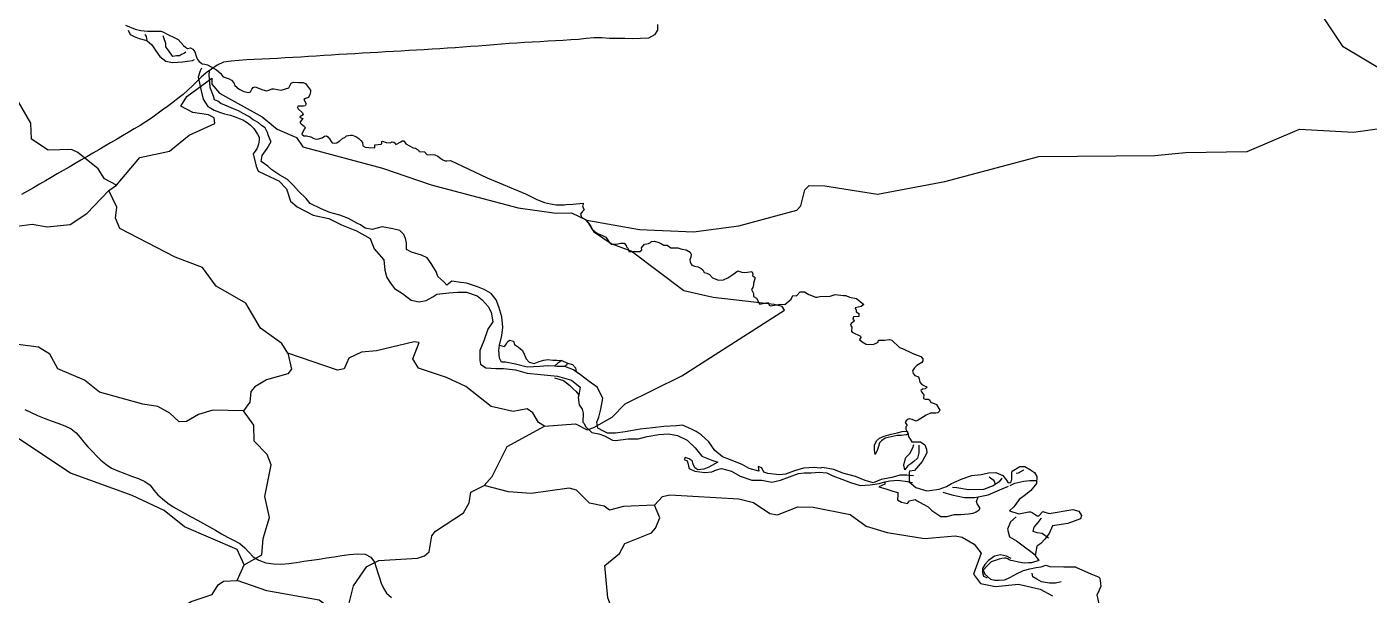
# Model space of a CAD drawing. Header units: metres. Extents: x 13.21 to 19.52, y 42.14 to 46.62.
# Drawn here: x 16.88 to 17.3293, y 46.0713 to 46.2614 of the extents above; entities that cross this region are included whole.
import ezdxf

# ---------------------------------------------------------------- set-up
doc = ezdxf.new("R2010")
doc.units = ezdxf.units.M
doc.header["$MEASUREMENT"] = 0
for name, color, linetype in [('CESTE', 5, 'Continuous'), ('hr', 9, 'Continuous'), ('PRUGE', 7, 'Continuous'), ('RIJEKE', 4, 'Continuous')]:
    doc.layers.add(name, color=color, linetype=linetype)

msp = doc.modelspace()

# ---------------------------------------------------------------- linework, layer by layer
at = {"layer": 'CESTE'}
for p, q in [((16.90745, 46.20669), (16.90997, 46.20842)), ((16.9504, 46.07614), (16.95266, 46.08143))]:
    msp.add_line(p, q, dxfattribs=at)
for points in [[(17.34021, 46.24298), (17.32055, 46.25467), (17.3065, 46.27592), (17.30043, 46.29155), (17.2991, 46.29306), (17.29159, 46.29434), (17.29114, 46.2997), (17.29312, 46.30293), (17.31777, 46.3162), (17.32501, 46.31768), (17.32698, 46.31888), (17.33239, 46.32504)], [(16.90997, 46.20842), (16.90597, 46.21056), (16.9038, 46.21387), (16.89698, 46.21931), (16.89491, 46.22035), (16.88715, 46.22011), (16.8815, 46.2238), (16.88126, 46.22919), (16.87555, 46.23922), (16.87457, 46.24456), (16.86959, 46.24868), (16.86233, 46.25011)], [(16.90997, 46.20842), (16.91782, 46.21772), (16.92777, 46.21977), (16.93429, 46.22519), (16.94293, 46.22908), (16.94263, 46.23096), (16.94076, 46.23195), (16.9355, 46.23271), (16.93152, 46.23481), (16.9335, 46.23812), (16.94188, 46.24421), (16.94186, 46.24226), (16.94447, 46.23918), (16.9587, 46.23135), (16.96372, 46.22722), (16.97024, 46.2244), (16.9724, 46.22124), (16.99903, 46.21409), (17.01536, 46.20859), (17.04441, 46.20088), (17.0571, 46.19908), (17.06228, 46.19915), (17.06746, 46.19675)], [(17.06746, 46.19675), (17.08501, 46.19355), (17.10308, 46.19278), (17.11833, 46.1948), (17.13768, 46.20012), (17.13905, 46.2015), (17.14036, 46.20692), (17.14186, 46.20833), (17.14706, 46.20821), (17.16474, 46.20545), (17.18725, 46.20964), (17.2187, 46.21801), (17.25754, 46.21832), (17.2678, 46.21934), (17.28847, 46.21972), (17.306, 46.22712), (17.32408, 46.22621), (17.35518, 46.23057)], [(16.84093, 46.17703), (16.84754, 46.17985), (16.86159, 46.18781), (16.87676, 46.19467), (16.88179, 46.19542), (16.88679, 46.19451), (16.89448, 46.19525), (16.90009, 46.19898), (16.90745, 46.20669)], [(16.96729, 46.1522), (16.96529, 46.15549), (16.95818, 46.16065), (16.9533, 46.16893), (16.94337, 46.17467), (16.93877, 46.18087), (16.92966, 46.18434), (16.91104, 46.19398), (16.90967, 46.1974), (16.91008, 46.20103), (16.90745, 46.20669)], [(17.05327, 46.12783), (17.06366, 46.12854), (17.0675, 46.12658), (17.0698, 46.12739), (17.07594, 46.13081), (17.08029, 46.13527), (17.09916, 46.1446), (17.13361, 46.16665), (17.13277, 46.16785), (17.1301, 46.16847), (17.10965, 46.17088), (17.09985, 46.17312), (17.0823, 46.18633), (17.07559, 46.18886), (17.06998, 46.19257), (17.06746, 46.19675)], [(16.95247, 46.13298), (16.94219, 46.13314), (16.93747, 46.13169), (16.93342, 46.12942), (16.93092, 46.12925), (16.92786, 46.13219), (16.9238, 46.13439), (16.91876, 46.13514), (16.90434, 46.13914), (16.89927, 46.14323), (16.89036, 46.14696), (16.88763, 46.15193), (16.8839, 46.15426), (16.84838, 46.15882), (16.83741, 46.1589)], [(16.95266, 46.08143), (16.95035, 46.08658), (16.93277, 46.09413), (16.92593, 46.09955), (16.91526, 46.10457), (16.89462, 46.11205), (16.87221, 46.12695), (16.8654, 46.13449), (16.85873, 46.13725), (16.85299, 46.14086), (16.84346, 46.14366), (16.83921, 46.14576), (16.83786, 46.14915), (16.83741, 46.1589)], [(17.05327, 46.12783), (17.05128, 46.12903), (17.04939, 46.1323), (17.04746, 46.13364), (17.04272, 46.13274), (17.03534, 46.13439), (17.02687, 46.14111), (17.02039, 46.14413), (17.01109, 46.14716), (17.00913, 46.15038), (17.01133, 46.15579), (17.00965, 46.15606), (16.99706, 46.15304), (16.99195, 46.15253), (16.9877, 46.15051), (16.98622, 46.14703), (16.984, 46.14659), (16.96729, 46.1522)], [(16.96729, 46.1522), (16.96859, 46.1469), (16.96734, 46.14531), (16.96017, 46.14329), (16.95623, 46.14102), (16.95498, 46.13943), (16.95461, 46.13588), (16.95247, 46.13298)], [(16.95266, 46.08143), (16.95862, 46.08481), (16.95905, 46.0902), (16.96123, 46.09724), (16.95961, 46.10424), (16.9617, 46.11492), (16.96044, 46.11834), (16.95608, 46.12283), (16.95597, 46.1282), (16.95247, 46.13298)], [(17.033, 46.10797), (17.03576, 46.11094), (17.04072, 46.12101), (17.05327, 46.12783)], [(16.98748, 46.0673), (16.98936, 46.07437), (16.99376, 46.08085), (16.99784, 46.08291), (17.01069, 46.08363), (17.01308, 46.0844), (17.01464, 46.08577), (17.01549, 46.09109), (17.01681, 46.09266), (17.02613, 46.0988), (17.02799, 46.10215), (17.02854, 46.10569), (17.033, 46.10797)], [(17.09002, 46.10133), (17.07972, 46.10091), (17.07498, 46.09972), (17.07318, 46.10108), (17.0683, 46.10201), (17.06395, 46.1064), (17.06145, 46.10703), (17.04883, 46.10524), (17.04114, 46.10585), (17.033, 46.10797)], [(17.09002, 46.10133), (17.0927, 46.10429), (17.09519, 46.10489), (17.11833, 46.10353), (17.12315, 46.10222), (17.12871, 46.09855), (17.13123, 46.09819), (17.13802, 46.10082), (17.14319, 46.10075), (17.1556, 46.09827), (17.16091, 46.09441), (17.16792, 46.09229), (17.1804, 46.0902), (17.19068, 46.09113), (17.19308, 46.09072), (17.19702, 46.08834), (17.19946, 46.08527), (17.19685, 46.07826), (17.19923, 46.07521), (17.20426, 46.07422), (17.21193, 46.075), (17.21918, 46.07325), (17.22326, 46.07105)], [(17.05926, 46.0414), (17.06378, 46.04297), (17.06899, 46.04312), (17.07653, 46.04456), (17.07832, 46.04574), (17.07916, 46.04749), (17.07906, 46.05824), (17.07441, 46.07039), (17.07348, 46.08119), (17.07837, 46.08523), (17.08017, 46.08855), (17.08908, 46.09218), (17.09042, 46.0937), (17.09186, 46.09718), (17.09002, 46.10133)], [(16.87534, 46.0486), (16.8811, 46.04495), (16.88347, 46.04498), (16.89311, 46.04766), (16.90344, 46.04744), (16.91342, 46.04924), (16.931, 46.06686), (16.93494, 46.06918), (16.94205, 46.07145), (16.94396, 46.07471), (16.94581, 46.07598), (16.9504, 46.07614)], [(16.98376, 46.0665), (16.98126, 46.06706), (16.9778, 46.06963), (16.9603, 46.07274), (16.9504, 46.07614)]]:
    msp.add_lwpolyline(points, dxfattribs=at)
at = {"layer": 'hr'}
msp.add_lwpolyline([(16.91298, 46.26196), (16.91624, 46.26068), (16.91814, 46.26015), (16.92037, 46.25997), (16.92307, 46.25999), (16.92478, 46.2599), (16.92551, 46.25969), (16.92715, 46.25879), (16.92953, 46.25771), (16.93063, 46.25714), (16.9324, 46.25521), (16.93311, 46.25461), (16.93378, 46.25416), (16.93473, 46.25435), (16.93548, 46.2539), (16.93624, 46.25304), (16.93675, 46.25121), (16.93707, 46.2505), (16.9376, 46.24979), (16.93851, 46.2491), (16.93865, 46.24901), (16.93958, 46.24892), (16.94049, 46.24865), (16.94341, 46.24707), (16.94487, 46.24584), (16.94521, 46.24523), (16.94571, 46.24468), (16.94674, 46.24431), (16.94771, 46.24401), (16.94851, 46.24359), (16.94927, 46.2427), (16.94962, 46.2418), (16.95101, 46.24059), (16.95264, 46.23979), (16.95415, 46.23941), (16.95482, 46.23961), (16.95532, 46.24052), (16.95578, 46.24114), (16.95636, 46.24132), (16.95896, 46.24036), (16.96018, 46.24005), (16.96062, 46.24012), (16.96206, 46.24065), (16.96266, 46.24065), (16.96513, 46.24025), (16.96764, 46.24101), (16.96809, 46.24189), (16.9685, 46.24255), (16.96918, 46.24291), (16.97085, 46.24276), (16.97187, 46.24281), (16.97251, 46.24276), (16.97323, 46.24245), (16.97494, 46.24027), (16.97493, 46.23967), (16.97472, 46.23877), (16.97428, 46.23778), (16.9732, 46.23742), (16.97272, 46.23707), (16.97343, 46.23568), (16.97311, 46.23499), (16.97256, 46.23487), (16.97068, 46.2349), (16.97053, 46.23439), (16.97078, 46.23397), (16.97226, 46.23262), (16.97249, 46.23202), (16.97137, 46.23135), (16.97149, 46.23111), (16.97232, 46.2307), (16.97141, 46.22961), (16.97143, 46.22927), (16.97174, 46.22894), (16.97294, 46.22807), (16.9731, 46.22767), (16.9728, 46.22717), (16.97203, 46.22547), (16.97266, 46.22493), (16.97355, 46.22494), (16.97498, 46.22458), (16.97598, 46.224), (16.97691, 46.22388), (16.97763, 46.22391), (16.97879, 46.22426), (16.97961, 46.2248), (16.98025, 46.22489), (16.98069, 46.22463), (16.98126, 46.22397), (16.9818, 46.22303), (16.98217, 46.22265), (16.98299, 46.22247), (16.98373, 46.22258), (16.9845, 46.2231), (16.98477, 46.2233), (16.98579, 46.22413), (16.98639, 46.22436), (16.98702, 46.2249), (16.9883, 46.2252), (16.98883, 46.22517), (16.99014, 46.22475), (16.99105, 46.22403), (16.99177, 46.22333), (16.99229, 46.22271), (16.99239, 46.2216), (16.99318, 46.22119), (16.99445, 46.22106), (16.99647, 46.22089), (16.99645, 46.22197), (16.99862, 46.2222), (16.99875, 46.22242), (16.99884, 46.22309), (16.99902, 46.22317), (17.00026, 46.2227), (17.00157, 46.22264), (17.00226, 46.22288), (17.00283, 46.22286), (17.00321, 46.2225), (17.00343, 46.22209), (17.00512, 46.22298), (17.00562, 46.2233), (17.00619, 46.22328), (17.0068, 46.2223), (17.00925, 46.22095), (17.01006, 46.22086), (17.01102, 46.22016), (17.01132, 46.21973), (17.01313, 46.21961), (17.01402, 46.21861), (17.01522, 46.21866), (17.01648, 46.21856), (17.01754, 46.21811), (17.01854, 46.21734), (17.01919, 46.2169), (17.01996, 46.21663), (17.02058, 46.21654), (17.02179, 46.21668), (17.03402, 46.21089), (17.04688, 46.20551), (17.05064, 46.20361), (17.05321, 46.20259), (17.05529, 46.20216), (17.05716, 46.20189), (17.05989, 46.20188), (17.06053, 46.20194), (17.06268, 46.20213), (17.06617, 46.20236), (17.06624, 46.202), (17.06594, 46.20153), (17.06603, 46.20116), (17.06631, 46.20063), (17.06647, 46.20016), (17.06583, 46.19951), (17.06532, 46.19875), (17.06566, 46.19777), (17.0668, 46.19711), (17.06812, 46.19559), (17.06871, 46.19459), (17.06902, 46.19395), (17.07046, 46.19263), (17.07057, 46.19259), (17.07093, 46.19229), (17.07245, 46.19173), (17.07374, 46.19108), (17.07491, 46.18942), (17.07571, 46.18874), (17.0772, 46.18871), (17.07883, 46.18902), (17.07988, 46.18903), (17.08057, 46.18822), (17.08073, 46.18778), (17.08111, 46.18734), (17.08148, 46.18664), (17.08149, 46.18619), (17.08298, 46.18625), (17.0851, 46.18625), (17.08579, 46.18679), (17.08574, 46.18751), (17.08676, 46.18869), (17.08749, 46.18883), (17.08806, 46.18889), (17.08874, 46.18924), (17.08901, 46.18963), (17.09001, 46.1897), (17.09115, 46.18942), (17.09202, 46.18904), (17.09322, 46.18839), (17.09397, 46.18833), (17.09426, 46.18832), (17.09558, 46.18748), (17.09784, 46.18746), (17.09921, 46.18699), (17.10063, 46.18684), (17.10198, 46.18598), (17.10235, 46.18532), (17.10227, 46.18435), (17.1019, 46.18351), (17.10196, 46.18278), (17.10229, 46.18204), (17.10253, 46.18172), (17.1035, 46.18133), (17.10466, 46.18114), (17.10574, 46.18054), (17.10619, 46.18016), (17.10656, 46.17945), (17.10671, 46.17925), (17.10755, 46.17903), (17.10847, 46.17854), (17.1095, 46.17739), (17.11144, 46.1767), (17.11312, 46.17679), (17.11466, 46.17746), (17.11667, 46.17874), (17.11764, 46.17954), (17.118, 46.17981), (17.11927, 46.17928), (17.12009, 46.17918), (17.12118, 46.17936), (17.12266, 46.17952), (17.12298, 46.1788), (17.12292, 46.17822), (17.12348, 46.17777), (17.12373, 46.17744), (17.12318, 46.17564), (17.12325, 46.17519), (17.12297, 46.17425), (17.12257, 46.17351), (17.12321, 46.17215), (17.12324, 46.17139), (17.12322, 46.17115), (17.12422, 46.1706), (17.12464, 46.16982), (17.12492, 46.16915), (17.1252, 46.16879), (17.12526, 46.16868), (17.12809, 46.16921), (17.12842, 46.1683), (17.12888, 46.16811), (17.13228, 46.16858), (17.13366, 46.16855), (17.13581, 46.17035), (17.13633, 46.17148), (17.13762, 46.17139), (17.13887, 46.17278), (17.14022, 46.17279), (17.14169, 46.1719), (17.14203, 46.17176), (17.14396, 46.17092), (17.14447, 46.171), (17.14543, 46.17116), (17.14888, 46.17135), (17.15058, 46.17187), (17.15337, 46.17149), (17.15415, 46.17151), (17.1553, 46.171), (17.1577, 46.17049), (17.16013, 46.16853), (17.15924, 46.16783), (17.15728, 46.16741), (17.15752, 46.16658), (17.15752, 46.16606), (17.15848, 46.16553), (17.15843, 46.16453), (17.15667, 46.16437), (17.15647, 46.16366), (17.15689, 46.16324), (17.15681, 46.16283), (17.15584, 46.16215), (17.1557, 46.16165), (17.15617, 46.16091), (17.15598, 46.15959), (17.15618, 46.15926), (17.15906, 46.15787), (17.15915, 46.15742), (17.15873, 46.15685), (17.15955, 46.15601), (17.16096, 46.15524), (17.16328, 46.15512), (17.16449, 46.15569), (17.16491, 46.15594), (17.16495, 46.15634), (17.16513, 46.15655), (17.16709, 46.15654), (17.16876, 46.15684), (17.16951, 46.15654), (17.17202, 46.15412), (17.17303, 46.1538), (17.17655, 46.15217), (17.17926, 46.15107), (17.17986, 46.15033), (17.17986, 46.14962), (17.17953, 46.14911), (17.17784, 46.14814), (17.17706, 46.14729), (17.17639, 46.14636), (17.17664, 46.14542), (17.17724, 46.14476), (17.17841, 46.14428), (17.17865, 46.14368), (17.17891, 46.14257), (17.17957, 46.14177), (17.18047, 46.14128), (17.18121, 46.14101), (17.18097, 46.1406), (17.18063, 46.14033), (17.17982, 46.14022), (17.17925, 46.13979), (17.17941, 46.1393), (17.17988, 46.13874), (17.18024, 46.13841), (17.18011, 46.13705), (17.1807, 46.13682), (17.18183, 46.1368), (17.18219, 46.13655), (17.18259, 46.13577), (17.18308, 46.13561), (17.18446, 46.13507), (17.18555, 46.13319), (17.18537, 46.13267), (17.18493, 46.13231), (17.18427, 46.13217), (17.18299, 46.13211), (17.18242, 46.13214), (17.181, 46.13144), (17.17827, 46.12985), (17.17762, 46.12951), (17.17632, 46.13006), (17.17556, 46.13026), (17.17498, 46.13017), (17.17436, 46.1296), (17.17402, 46.12905), (17.17466, 46.128), (17.17421, 46.12762), (17.17421, 46.12682), (17.17456, 46.12618), (17.17485, 46.12534), (17.17505, 46.12438), (17.17618, 46.12257), (17.17913, 46.12262), (17.18051, 46.12162), (17.18108, 46.12017), (17.18126, 46.11886), (17.17964, 46.11604), (17.17714, 46.11295), (17.17546, 46.1127), (17.17536, 46.11231), (17.17532, 46.10981), (17.17531, 46.10914), (17.1775, 46.10727), (17.18125, 46.10623), (17.18212, 46.10629), (17.1854, 46.10669), (17.18783, 46.10763), (17.1895, 46.10865), (17.19305, 46.11022), (17.19631, 46.11133), (17.19938, 46.11167), (17.20184, 46.11225), (17.20437, 46.11227), (17.20666, 46.11126), (17.20789, 46.10971), (17.20844, 46.1088), (17.20908, 46.10898), (17.20946, 46.10924), (17.20973, 46.11005), (17.20972, 46.11216), (17.20983, 46.11276), (17.21234, 46.11429), (17.21405, 46.11432), (17.2159, 46.11322), (17.21729, 46.11228), (17.21799, 46.11092), (17.21796, 46.10866), (17.21606, 46.1063), (17.2142, 46.10479), (17.21217, 46.10326), (17.21037, 46.10084), (17.2089, 46.09944), (17.21205, 46.09845), (17.21533, 46.09915), (17.21587, 46.09919), (17.21647, 46.09893), (17.21816, 46.09778), (17.21874, 46.09782), (17.22005, 46.09921), (17.22217, 46.09864), (17.23013, 46.09991), (17.2321, 46.09934), (17.23297, 46.09794), (17.23271, 46.09683), (17.22841, 46.09522), (17.22325, 46.09446), (17.22221, 46.09195), (17.22077, 46.09005), (17.21933, 46.0886), (17.21809, 46.08761), (17.21748, 46.08449), (17.21866, 46.08288), (17.21622, 46.08204), (17.21524, 46.08213), (17.21384, 46.082), (17.21189, 46.08231), (17.21002, 46.08276), (17.2093, 46.08286), (17.20873, 46.08306), (17.20839, 46.08339), (17.20769, 46.08364), (17.2072, 46.08365), (17.20629, 46.08357), (17.20548, 46.08335), (17.20277, 46.08238), (17.20139, 46.0811), (17.20013, 46.07961), (17.20064, 46.07825), (17.20251, 46.07659), (17.20402, 46.07634), (17.20528, 46.07634), (17.20738, 46.07644), (17.20904, 46.07713), (17.21147, 46.07855), (17.21357, 46.07949), (17.21574, 46.08011), (17.21782, 46.08051), (17.21954, 46.08074), (17.221, 46.08135), (17.2224, 46.08091), (17.22706, 46.08073), (17.231, 46.0807), (17.23136, 46.08056), (17.23609, 46.07836), (17.23836, 46.0775), (17.23865, 46.07744), (17.23916, 46.07691), (17.23947, 46.07424), (17.2387, 46.07243), (17.23815, 46.07139), (17.23903, 46.06739)], dxfattribs=at)
at = {"layer": 'PRUGE'}
for points in [[(17.09108, 46.26214), (17.09109, 46.2603), (17.09002, 46.25868), (17.08801, 46.2576), (17.08537, 46.25745), (17.08277, 46.25743), (17.08017, 46.25746), (17.07757, 46.25746), (17.07499, 46.25755), (17.07239, 46.25767), (17.06979, 46.25774), (17.06979, 46.25774), (17.06723, 46.25752), (17.06466, 46.25721), (17.06209, 46.25701), (17.05951, 46.25684), (17.05692, 46.25669), (17.05433, 46.25656), (17.05174, 46.25643), (17.04915, 46.25629), (17.04657, 46.25614), (17.04398, 46.25597), (17.0414, 46.25579), (17.03882, 46.25559), (17.03624, 46.25539), (17.03366, 46.2552), (17.03108, 46.25499), (17.0285, 46.25481), (17.02592, 46.25461), (17.02334, 46.25442), (17.02076, 46.25425), (17.01817, 46.25408), (17.01559, 46.25392), (17.013, 46.25376), (17.01042, 46.25361), (17.00783, 46.25345), (17.00524, 46.25329), (17.00266, 46.25315), (17.00007, 46.253), (16.99749, 46.25285), (16.9949, 46.2527), (16.99231, 46.25255), (16.98973, 46.2524), (16.98715, 46.25225), (16.98456, 46.2521), (16.98197, 46.25194), (16.97939, 46.25179), (16.9768, 46.25163), (16.97421, 46.25148), (16.97163, 46.25131), (16.96905, 46.25116), (16.96646, 46.25101), (16.96387, 46.25086), (16.96129, 46.25071), (16.9587, 46.25058), (16.95611, 46.25046), (16.95352, 46.25033), (16.95093, 46.25017), (16.94836, 46.24993), (16.94579, 46.24956), (16.94369, 46.24857), (16.94182, 46.24729), (16.94003, 46.24599), (16.93836, 46.2446), (16.93683, 46.24317), (16.9354, 46.24166), (16.93387, 46.24021), (16.93225, 46.23881), (16.93055, 46.23745), (16.92881, 46.23611), (16.92705, 46.2348), (16.92526, 46.23349), (16.92348, 46.23218), (16.92167, 46.23089), (16.91981, 46.22963), (16.91787, 46.22844), (16.91591, 46.22727), (16.91393, 46.2261), (16.91196, 46.22493), (16.90999, 46.22376), (16.90801, 46.22261), (16.90603, 46.22145), (16.90405, 46.22029), (16.90207, 46.21913), (16.90007, 46.21797), (16.89809, 46.21682), (16.89611, 46.21566), (16.89412, 46.2145), (16.89213, 46.21335), (16.89014, 46.21219), (16.88815, 46.21104), (16.88616, 46.20989), (16.88418, 46.20873), (16.88218, 46.20758), (16.88019, 46.20644), (16.8782, 46.20528)], [(16.87927, 46.13341), (16.88138, 46.13236), (16.88358, 46.1314), (16.88582, 46.1305), (16.88809, 46.12964), (16.89037, 46.12878), (16.89264, 46.12791), (16.89481, 46.12694), (16.8965, 46.12557), (16.89786, 46.12404), (16.89903, 46.12243), (16.90041, 46.12091), (16.90183, 46.1194), (16.90328, 46.11791), (16.90478, 46.11645), (16.90644, 46.11505), (16.90829, 46.1138), (16.91047, 46.11284), (16.91275, 46.11197), (16.91503, 46.11112), (16.91736, 46.11032), (16.91949, 46.10931), (16.9213, 46.10802), (16.92251, 46.10644), (16.92382, 46.10488), (16.92538, 46.10345), (16.92711, 46.1021), (16.92899, 46.10086), (16.93098, 46.09972), (16.93299, 46.09858), (16.93501, 46.09746), (16.93705, 46.09635), (16.93909, 46.09524), (16.94112, 46.09412), (16.94312, 46.09298), (16.94507, 46.09179), (16.94709, 46.09068), (16.94919, 46.08963), (16.95124, 46.08851), (16.95291, 46.08716), (16.95426, 46.08562), (16.95575, 46.08413), (16.95764, 46.08293), (16.95997, 46.08211), (16.9625, 46.08173), (16.96509, 46.08167), (16.96767, 46.08187), (16.9702, 46.08222), (16.97273, 46.0826), (16.97526, 46.08298), (16.97779, 46.08335), (16.98032, 46.08372), (16.98285, 46.08409), (16.98538, 46.08449), (16.98792, 46.08483), (16.99049, 46.08505), (16.99049, 46.08505), (16.99317, 46.08494), (16.99516, 46.084), (16.99633, 46.08231), (16.99687, 46.08056), (16.9974, 46.07879), (16.99805, 46.07705), (16.99862, 46.07529), (16.99935, 46.07357), (17.00039, 46.07192), (17.00203, 46.07054)]]:
    msp.add_lwpolyline(points, dxfattribs=at)
at = {"layer": 'RIJEKE'}
for points in [[(16.91391, 46.26029), (16.91459, 46.25884), (16.91591, 46.25816), (16.91756, 46.25747), (16.92015, 46.25678)], [(16.91944, 46.25887), (16.91988, 46.25815), (16.92015, 46.25678)], [(16.92015, 46.25678), (16.92186, 46.2554), (16.92317, 46.25333), (16.92448, 46.25149), (16.92646, 46.24989), (16.92877, 46.24942), (16.93208, 46.24965), (16.93539, 46.2501), (16.93613, 46.25049)], [(16.93322, 46.25296), (16.93274, 46.25262), (16.93176, 46.25217), (16.93109, 46.25171), (16.93011, 46.25172), (16.92878, 46.25149), (16.92845, 46.25194), (16.92746, 46.25333), (16.92647, 46.25471), (16.92648, 46.25584), (16.92581, 46.25768), (16.92555, 46.25835)], [(16.93842, 46.24763), (16.938, 46.24664), (16.93735, 46.2446), (16.93831, 46.24), (16.93897, 46.23726), (16.9406, 46.23473), (16.94156, 46.23419), (16.94266, 46.23349), (16.94446, 46.2329), (16.94615, 46.23231), (16.94819, 46.2318), (16.94939, 46.23138), (16.95107, 46.23078), (16.95227, 46.23027), (16.95371, 46.22943), (16.9548, 46.22851), (16.95599, 46.22742), (16.95718, 46.22549), (16.95777, 46.22448), (16.95776, 46.22348), (16.95751, 46.22214), (16.95714, 46.22114), (16.957, 46.22062), (16.95639, 46.21979), (16.95572, 46.21888), (16.95671, 46.21474), (16.95736, 46.21314), (16.95934, 46.21222), (16.96165, 46.21107), (16.96428, 46.20993), (16.96691, 46.20716), (16.9682, 46.20303), (16.9705, 46.2012), (16.97578, 46.19843), (16.98106, 46.19727), (16.98534, 46.1952), (16.99029, 46.19312), (16.99489, 46.19059), (16.99619, 46.18715), (16.99948, 46.18346), (16.99978, 46.18003), (17.00022, 46.17837), (17.00045, 46.17751), (17.00174, 46.17567), (17.00305, 46.17383), (17.00569, 46.17222), (17.00864, 46.16992), (17.01128, 46.16945), (17.01359, 46.1699), (17.01591, 46.17105), (17.01724, 46.17196), (17.0212, 46.1724), (17.02417, 46.17263), (17.02714, 46.17262), (17.02714, 46.17262), (17.03076, 46.17146), (17.03241, 46.17008), (17.03437, 46.16779), (17.03535, 46.16595), (17.03599, 46.16274), (17.03432, 46.16022), (17.03299, 46.15633), (17.03165, 46.15313), (17.03163, 46.14991), (17.03184, 46.14851), (17.03359, 46.14738), (17.0369, 46.14715), (17.03953, 46.14714), (17.03953, 46.14714), (17.04349, 46.14666), (17.04744, 46.14551), (17.05205, 46.14504), (17.05765, 46.14456), (17.06228, 46.14318), (17.06522, 46.14087), (17.0647, 46.13823)], [(17.03821, 46.15487), (17.03894, 46.15815), (17.03929, 46.1609), (17.03897, 46.16434), (17.038, 46.16778), (17.03703, 46.17008), (17.03538, 46.17214), (17.03308, 46.17353), (17.03078, 46.17445), (17.02715, 46.1756), (17.02519, 46.17583), (17.02221, 46.1763), (17.02221, 46.1763), (17.02055, 46.17493), (17.01957, 46.17608), (17.01759, 46.17792), (17.01694, 46.17952), (17.01597, 46.18114), (17.01531, 46.18228), (17.014, 46.18412), (17.01204, 46.18504), (17.00874, 46.18597), (17.00709, 46.18689), (17.0071, 46.18918), (17.00677, 46.19056), (17.00612, 46.19194), (17.0048, 46.19331), (17.0025, 46.19378), (16.99888, 46.19447), (16.99888, 46.19447), (16.99721, 46.19401), (16.99556, 46.19357), (16.99326, 46.19403), (16.99161, 46.19519), (16.99063, 46.19564), (16.98766, 46.19725), (16.98469, 46.19841), (16.9814, 46.19933), (16.97844, 46.20048), (16.97482, 46.20233), (16.9735, 46.20394), (16.97086, 46.20646), (16.96921, 46.2083), (16.96725, 46.21037), (16.96462, 46.21175), (16.96198, 46.21359), (16.96066, 46.21474), (16.95837, 46.21635), (16.9587, 46.2184), (16.96037, 46.22071), (16.96171, 46.22299), (16.9615, 46.22338), (16.96091, 46.22497), (16.96056, 46.22606), (16.95973, 46.22765), (16.95853, 46.22841), (16.95745, 46.22942), (16.95577, 46.23026), (16.95422, 46.23136), (16.95242, 46.23245), (16.95086, 46.23329), (16.94917, 46.23397), (16.94761, 46.23464), (16.94629, 46.23515), (16.94485, 46.23574), (16.94389, 46.23658), (16.94281, 46.23701), (16.94245, 46.23817), (16.94139, 46.24077), (16.94129, 46.24137), (16.94099, 46.2455), (16.94112, 46.24648)], [(17.05664, 46.14783), (17.05439, 46.14801), (17.05439, 46.14801), (17.05173, 46.14779), (17.04746, 46.14757), (17.0435, 46.1485), (17.0402, 46.1492), (17.0402, 46.1492), (17.03888, 46.1492), (17.03823, 46.15058), (17.03792, 46.1531), (17.03821, 46.15487)], [(17.03821, 46.15487), (17.03892, 46.15471), (17.0399, 46.15447), (17.04057, 46.15539), (17.0409, 46.15606), (17.04156, 46.15653), (17.04156, 46.15653), (17.04288, 46.15629), (17.04321, 46.15516), (17.04452, 46.15423), (17.04583, 46.15308), (17.04649, 46.15194), (17.04713, 46.15033), (17.04812, 46.14918), (17.04976, 46.14872), (17.05142, 46.14939), (17.05307, 46.14984), (17.05438, 46.15007), (17.05438, 46.15007), (17.05604, 46.14985), (17.05736, 46.14984), (17.05902, 46.14983)], [(17.05902, 46.14983), (17.05769, 46.14892), (17.05664, 46.14783)], [(17.05902, 46.14983), (17.06099, 46.14891)], [(17.06006, 46.14772), (17.05735, 46.14778), (17.05664, 46.14783)], [(17.06099, 46.14891), (17.06065, 46.14821), (17.06006, 46.14772)], [(17.06384, 46.14598), (17.06294, 46.14661), (17.06006, 46.14772)], [(17.06099, 46.14891), (17.06263, 46.14844), (17.06361, 46.1473), (17.06384, 46.14598)], [(17.17681, 46.11119), (17.17448, 46.11137), (17.17448, 46.11137), (17.17217, 46.11137), (17.17071, 46.11099), (17.16952, 46.11069), (17.1659, 46.11002), (17.16324, 46.10889), (17.16061, 46.10958), (17.15733, 46.11097), (17.15305, 46.11214), (17.1501, 46.1133), (17.14615, 46.114), (17.14615, 46.114), (17.14549, 46.11377), (17.14351, 46.11401), (17.14351, 46.11401), (17.13989, 46.1138), (17.13691, 46.11288), (17.13392, 46.11175), (17.13195, 46.11153), (17.128, 46.112), (17.12668, 46.11247), (17.12603, 46.11385), (17.12471, 46.11431), (17.12471, 46.11431), (17.12504, 46.1127), (17.12175, 46.11362), (17.11945, 46.11502), (17.11517, 46.11663), (17.11288, 46.11755), (17.11025, 46.11963), (17.10829, 46.12262), (17.10566, 46.12492), (17.10403, 46.12607), (17.1029, 46.12657), (17.10141, 46.12723), (17.09943, 46.12814), (17.09943, 46.12814), (17.09745, 46.12793), (17.09317, 46.12771), (17.08954, 46.12726), (17.08525, 46.12683), (17.0803, 46.12592), (17.07699, 46.12547), (17.07437, 46.12549), (17.07304, 46.12618), (17.07107, 46.1271), (17.07075, 46.12917), (17.07143, 46.13077), (17.07211, 46.13352), (17.07277, 46.13718), (17.07082, 46.14085), (17.0682, 46.1427), (17.06524, 46.145), (17.06384, 46.14598)], [(17.05664, 46.14403), (17.05959, 46.1431), (17.06156, 46.14149), (17.06288, 46.14034), (17.06387, 46.13942), (17.0647, 46.13823)], [(17.0647, 46.13823), (17.06455, 46.13743), (17.06486, 46.13491), (17.06584, 46.13353), (17.06616, 46.13216), (17.06613, 46.12918), (17.06636, 46.1288), (17.06711, 46.12757), (17.06907, 46.12573), (17.07138, 46.12527), (17.07336, 46.12457), (17.07598, 46.12318), (17.07697, 46.12296), (17.08126, 46.12362), (17.08456, 46.12361), (17.08757, 46.1244), (17.09149, 46.12497), (17.09479, 46.12519), (17.09479, 46.12519), (17.09776, 46.12472), (17.10104, 46.12309), (17.10366, 46.12058), (17.10595, 46.11781), (17.10923, 46.11642), (17.11122, 46.11573), (17.10824, 46.11414), (17.10657, 46.11345), (17.1046, 46.11323), (17.10362, 46.11392), (17.10297, 46.11507), (17.10264, 46.11621), (17.10165, 46.11692), (17.10034, 46.11737), (17.10034, 46.11737), (17.10001, 46.11669), (17.101, 46.11622), (17.10131, 46.11508), (17.10147, 46.1144), (17.10163, 46.1137), (17.10362, 46.11278), (17.10691, 46.1123), (17.1092, 46.11253), (17.11086, 46.1132), (17.11251, 46.11366), (17.11251, 46.11366), (17.1158, 46.11273), (17.11876, 46.11112), (17.1227, 46.10972), (17.126, 46.10972), (17.126, 46.10972), (17.12929, 46.10902), (17.13227, 46.10969), (17.13523, 46.11083), (17.13822, 46.11196), (17.14019, 46.11219), (17.14249, 46.11218), (17.14515, 46.11239), (17.14515, 46.11239), (17.14777, 46.11215), (17.14974, 46.11123), (17.15272, 46.11008), (17.15567, 46.10892), (17.15895, 46.10799), (17.16225, 46.10821), (17.16522, 46.10865), (17.16719, 46.10914)], [(17.16398, 46.11828), (17.16366, 46.11989), (17.16368, 46.12149), (17.16434, 46.12286), (17.16535, 46.12379), (17.16699, 46.12446), (17.16932, 46.12514), (17.1713, 46.12558), (17.17295, 46.12604), (17.17461, 46.1261), (17.17461, 46.1261), (17.17492, 46.12512), (17.17426, 46.12489), (17.17261, 46.12467), (17.17129, 46.12468), (17.16931, 46.12422), (17.16732, 46.12378), (17.16601, 46.12286), (17.16533, 46.12218), (17.165, 46.12103), (17.16464, 46.11966), (17.16398, 46.11828)], [(17.17852, 46.12145), (17.17851, 46.12029), (17.1785, 46.11891), (17.17815, 46.11709), (17.17682, 46.11594), (17.17584, 46.11525), (17.17483, 46.11458), (17.17383, 46.1132), (17.17351, 46.11481), (17.17385, 46.11617), (17.17419, 46.11732), (17.17551, 46.1187), (17.17652, 46.12052), (17.17682, 46.12168)], [(17.2136, 46.11312), (17.21174, 46.11213), (17.21113, 46.11199)], [(17.16719, 46.10914), (17.1672, 46.10841), (17.16521, 46.1075), (17.1675, 46.10681), (17.16982, 46.10611), (17.17146, 46.10564), (17.17146, 46.10473), (17.17144, 46.10312), (17.17274, 46.10243), (17.17472, 46.10196), (17.17538, 46.10288), (17.17737, 46.10333), (17.17737, 46.10333), (17.17803, 46.10287), (17.18, 46.10171), (17.18164, 46.10078), (17.18294, 46.09963), (17.18459, 46.09848), (17.18589, 46.09755), (17.18787, 46.09756), (17.19052, 46.09823), (17.1925, 46.09823), (17.19512, 46.09844), (17.19678, 46.09866), (17.19777, 46.09912), (17.19877, 46.0998), (17.1991, 46.10025), (17.19845, 46.1014), (17.19811, 46.10186), (17.1978, 46.10256), (17.19837, 46.10417)], [(17.16719, 46.10914), (17.16885, 46.10955), (17.1715, 46.10977), (17.1715, 46.10977), (17.17479, 46.1093), (17.17641, 46.10891)], [(17.20205, 46.11086), (17.20347, 46.10987), (17.20379, 46.1094), (17.20412, 46.10826)], [(17.20634, 46.11041), (17.20544, 46.10917), (17.20412, 46.10826)], [(17.20907, 46.108), (17.21071, 46.10869), (17.21369, 46.10937), (17.21567, 46.10958), (17.21794, 46.10958)], [(17.18658, 46.10575), (17.18958, 46.10488), (17.19386, 46.10395), (17.19716, 46.10394), (17.19837, 46.10417)], [(17.20412, 46.10826), (17.20346, 46.10781), (17.20015, 46.10667), (17.1952, 46.10647), (17.19125, 46.10717), (17.18984, 46.10733)], [(17.19837, 46.10417), (17.20177, 46.10483), (17.20642, 46.10688), (17.20856, 46.10778)], [(17.2111, 46.09746), (17.20928, 46.09585), (17.20827, 46.09334), (17.2089, 46.09082), (17.21119, 46.08943), (17.21348, 46.08782), (17.21643, 46.08551), (17.21751, 46.08481)], [(17.22196, 46.09033), (17.21978, 46.09191), (17.21813, 46.09214), (17.21682, 46.09261), (17.21716, 46.09399), (17.2185, 46.09559), (17.2195, 46.09695), (17.21955, 46.09707)], [(17.2095, 46.08358), (17.20785, 46.08428), (17.20588, 46.08474), (17.20588, 46.08474), (17.2039, 46.0843), (17.20191, 46.08292), (17.20059, 46.08155), (17.19991, 46.08018), (17.1999, 46.07881), (17.20021, 46.07766), (17.2012, 46.07719), (17.20139, 46.07715)], [(17.22623, 46.07571), (17.22426, 46.07526), (17.22228, 46.07527), (17.21965, 46.07574), (17.21801, 46.07667), (17.21668, 46.07736), (17.21651, 46.07867)]]:
    msp.add_lwpolyline(points, dxfattribs=at)

doc.saveas('drawing.dxf')
